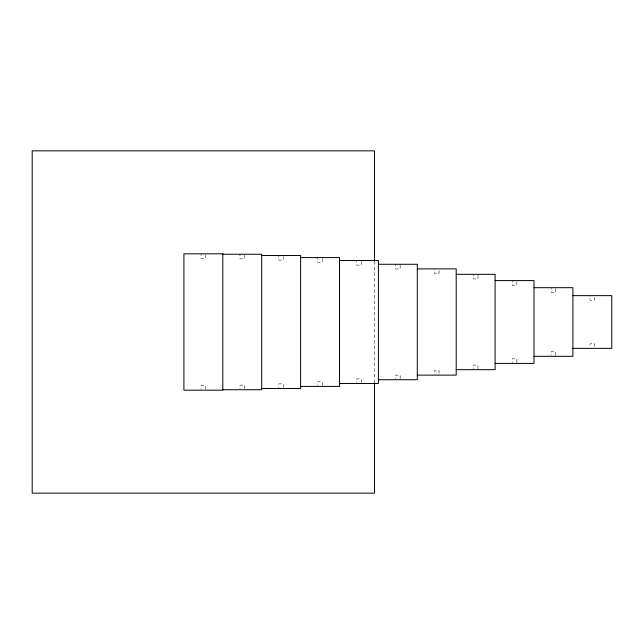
<?xml version="1.0" encoding="UTF-8"?>
<svg xmlns="http://www.w3.org/2000/svg" width="644" height="644" viewBox="0 0 644 644"><rect width="100%" height="100%" fill="white"/><g stroke="black" fill="none" stroke-linecap="round" stroke-linejoin="round"><path stroke-width="0.48" stroke-dasharray="3.22 2.42" d="M594.654 297.48L594.654 300.241L590.049 300.241L590.049 295.636M594.654 346.52L594.654 343.759L590.049 343.759L590.049 346.52M555.756 288.617L555.756 292.296L551.151 292.296L551.151 287.691M555.756 355.383L555.756 351.704L551.151 351.704L551.151 355.383M516.85 281.509L516.85 285.195L512.246 285.195L512.246 280.591M516.85 362.492L516.85 358.805L512.246 358.805L512.246 362.492M477.953 275.238L477.953 278.924L473.348 278.924L473.348 274.32M477.953 368.762L477.953 365.076L473.348 365.076L473.348 368.762M439.055 270.722L439.055 273.483L434.45 273.483L434.45 268.878M439.055 373.279L439.055 370.517L434.45 370.517L434.45 373.279M400.157 265.199L400.157 268.886L395.553 268.886L395.553 264.282M400.157 378.801L400.157 375.114L395.553 375.114L395.553 378.801M374.51 261.271L374.51 382.729M361.26 261.44L361.26 265.127L356.655 265.127L356.655 260.522M361.26 382.56L361.26 378.873L356.655 378.873L356.655 382.56M322.354 258.518L322.354 262.197L317.75 262.197L317.75 257.592M322.354 385.482L322.354 381.803L317.75 381.803L317.75 385.482M283.457 256.425L283.457 260.104L278.852 260.104L278.852 255.499M283.457 387.575L283.457 383.896L278.852 383.896L278.852 387.575M244.559 255.169L244.559 258.856L239.954 258.856L239.954 254.251M244.559 388.831L244.559 385.144L239.954 385.144L239.954 388.831M205.661 254.75L205.661 258.437L201.057 258.437L201.057 253.833M205.661 389.25L205.661 385.563L201.057 385.563L201.057 389.25"/><path stroke-width="0.97" d="M222.808 254.251L261.706 254.251L261.706 389.749L222.808 389.749M261.706 255.499L300.603 255.499L300.603 388.501L261.706 388.501M300.603 257.592L339.501 257.592L339.501 386.408L300.603 386.408M339.501 260.522L378.406 260.522L378.406 383.478L339.501 383.478M378.406 264.282L417.304 264.282L417.304 379.719L378.406 379.719M417.304 268.878L456.202 268.878L456.202 375.122L417.304 375.122M456.202 274.32L495.099 274.32L495.099 369.68L456.202 369.68M495.099 280.591L534.005 280.591L534.005 363.409L495.099 363.409M534.005 287.691L572.902 287.691L572.902 356.309L534.005 356.309M572.902 295.636L611.8 295.636L611.8 348.364L572.902 348.364M374.51 261.271L374.51 150.841L32.2 150.841L32.2 493.159L374.51 493.159L374.51 382.729M222.808 253.833L183.91 253.833L183.91 390.167L222.808 390.167L222.808 253.833"/></g></svg>
